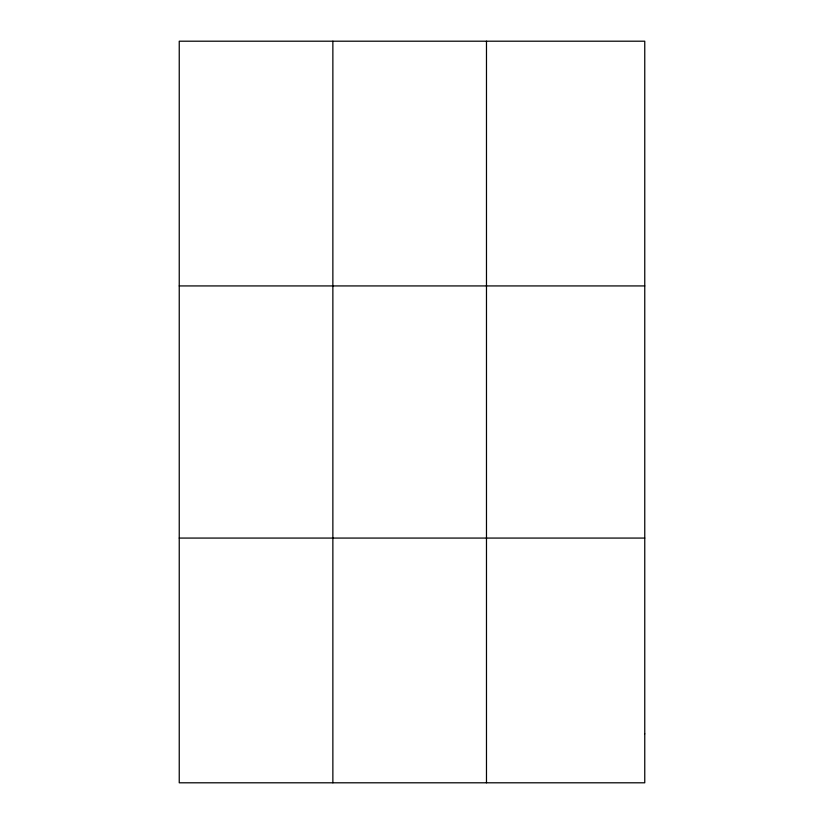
<?xml version="1.0" encoding="UTF-8"?>
<svg xmlns="http://www.w3.org/2000/svg" width="824" height="824" viewBox="0 0 824 824"><rect width="100%" height="100%" fill="white"/><g stroke="black" fill="none" stroke-linecap="round" stroke-linejoin="round"><path stroke-width="1.24" d="M332.865 41.2L332.865 782.8M486.479 41.2L486.479 782.8M179.241 285.928L644.759 285.928M179.241 538.072L644.759 538.072M644.759 733.854L644.759 782.8L179.241 782.8L179.241 41.2L644.759 41.2L644.759 733.854"/></g></svg>
